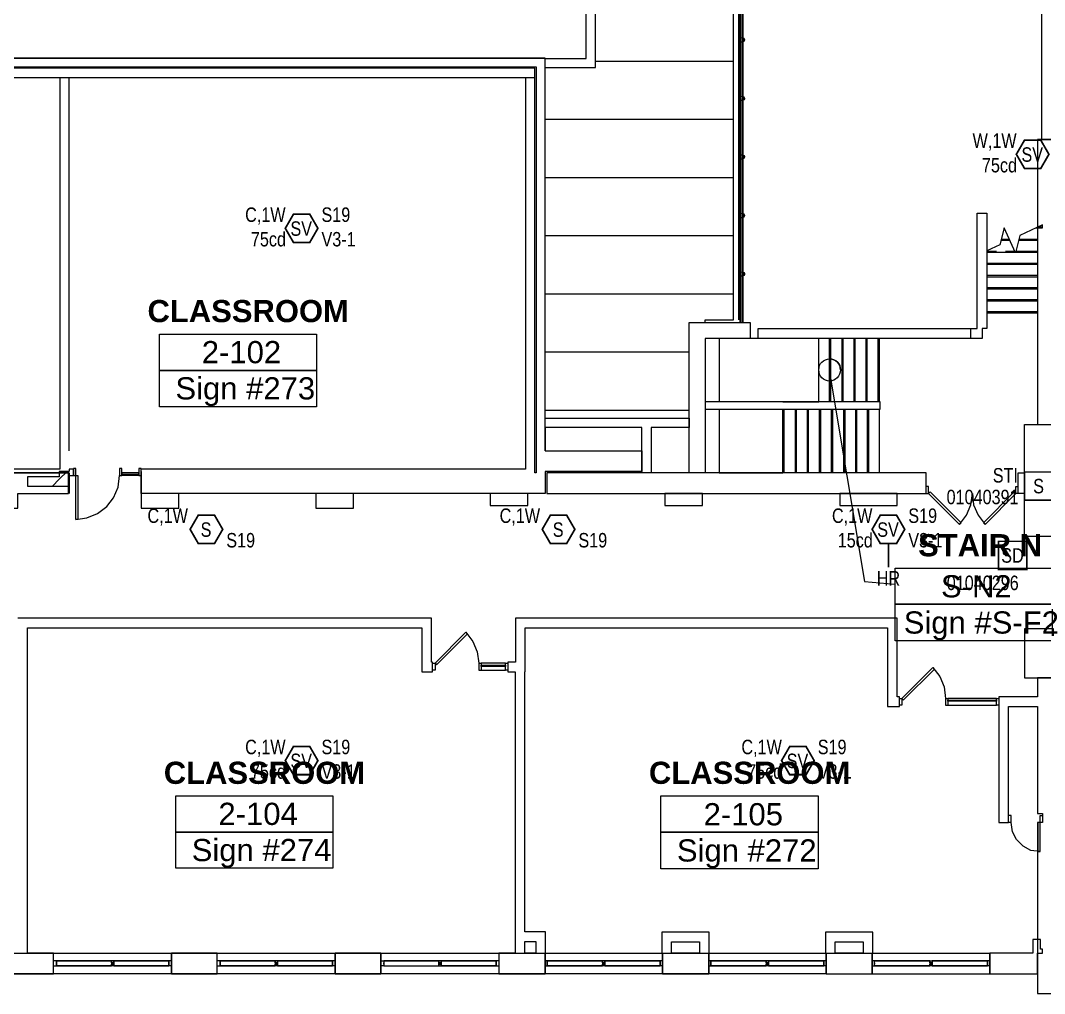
# Model space of a CAD drawing. Header units: inches. Extents: x 9349 to 17082, y 17684 to 25415.
# Drawn here: x 10193 to 11042, y 18512 to 19319 of the extents above; entities that cross this region are included whole.
import ezdxf
from ezdxf.enums import TextEntityAlignment as Align

# ---------------------------------------------------------------- set-up
doc = ezdxf.new("R2010")
doc.units = ezdxf.units.IN
doc.header["$LTSCALE"] = 0.25
doc.header["$MEASUREMENT"] = 0
for name, color, linetype in [('BACKGROUND', 8, 'Continuous'), ('CL-TEXT', 3, 'Continuous'), ('CONDUIT', 6, 'Continuous'), ('PULL STATION', 1, 'Continuous'), ('SMOKE DETECTOR', 1, 'Continuous'), ('SPEAKER', 1, 'Continuous'), ('SPEAKER STROBE', 1, 'Continuous')]:
    doc.layers.add(name, color=color, linetype=linetype)
doc.styles.add('Arial', font='arial.ttf', dxfattribs={"width": 0.8})
doc.styles.add('PDF Arial', font='arial.ttf')
doc.styles.add('PDF Arial Bold', font='arialbd.ttf')

# ---------------------------------------------------------------- blocks, each defined once
blk = doc.blocks.new('SIGA-278')
at = {"layer": 'PULL STATION', "const_width": 1.3}
blk.add_lwpolyline([(-11.5, -11.68), (-11.5, 11.7), (11.89, 11.7), (11.89, -11.68)], close=True, dxfattribs=at)
at = {"layer": 'PULL STATION', "style": 'Arial', "width": 0.8}
blk.add_text('S', height=12, dxfattribs=at).set_placement((0, 0), align=Align.MIDDLE)
for tag, p in [('ADDRESS', (20.64, 8.96)), ('ZONE', (20.64, -8.58))]:
    blk.add_attdef(tag, text='', height=12, dxfattribs=at).set_placement(p, align=Align.MIDDLE_LEFT)
blk.add_attdef('SUBSCRIPT', text='', height=12, dxfattribs=at).set_placement((-16.56, -9.02), align=Align.MIDDLE_RIGHT)
blk = doc.blocks.new('GC-S7')
at = {"layer": 'SPEAKER', "const_width": 1.46}
blk.add_lwpolyline([(13.83, 0.21), (7.08, 11.9), (-6.42, 11.9), (-13.17, 0.21), (-6.42, -11.49), (7.08, -11.49)], close=True, dxfattribs=at)
at = {"layer": 'SPEAKER', "style": 'Arial', "width": 0.8}
blk.add_text('S', height=12, dxfattribs=at).set_placement((0, 0), align=Align.MIDDLE)
for tag, p in [('C', (-14.98, 11.52)), ('1/2W', (-14.65, -8.82))]:
    blk.add_attdef(tag, text='', height=12, dxfattribs=at).set_placement(p, align=Align.MIDDLE_RIGHT)
blk.add_attdef('Speaker_Circuit', text='', height=12, dxfattribs=at).set_placement((16.8, -8.82), align=Align.MIDDLE_LEFT)
blk = doc.blocks.new('G4-S7VM')
at = {"layer": 'SPEAKER STROBE', "const_width": 1.46}
blk.add_lwpolyline([(13.83, 0.21), (7.08, 11.9), (-6.42, 11.9), (-13.17, 0.21), (-6.42, -11.49), (7.08, -11.49)], close=True, dxfattribs=at)
at = {"layer": 'SPEAKER STROBE', "style": 'Arial', "width": 0.8}
blk.add_text('SV', height=12, dxfattribs=at).set_placement((0, 0), align=Align.MIDDLE)
for tag, p in [('W', (-12.95, 11.52)), ('CANDELA', (-12.62, -8.82)), ('1/2W', (-12.62, -29.16))]:
    blk.add_attdef(tag, text='', height=12, dxfattribs=at).set_placement(p, align=Align.MIDDLE_RIGHT)
for tag, p in [('Speaker_Circuit', (16.8, 11.52)), ('Visual_Circuit', (16.8, -8.82))]:
    blk.add_attdef(tag, text='', height=12, dxfattribs=at).set_placement(p, align=Align.MIDDLE_LEFT)
blk = doc.blocks.new('GC-S7VM')
at = {"layer": 'SPEAKER STROBE', "const_width": 1.46}
blk.add_lwpolyline([(13.83, 0.21), (7.08, 11.9), (-6.42, 11.9), (-13.17, 0.21), (-6.42, -11.49), (7.08, -11.49)], close=True, dxfattribs=at)
at = {"layer": 'SPEAKER STROBE', "style": 'Arial', "width": 0.8}
blk.add_text('SV', height=12, dxfattribs=at).set_placement((0, 0), align=Align.MIDDLE)
for tag, p in [('C', (-12.95, 11.52)), ('CANDELA', (-12.62, -8.82)), ('1/2W', (-12.62, -29.16))]:
    blk.add_attdef(tag, text='', height=12, dxfattribs=at).set_placement(p, align=Align.MIDDLE_RIGHT)
for tag, p in [('Speaker_Circuit', (16.8, 11.52)), ('Visual_Circuit', (16.8, -8.82))]:
    blk.add_attdef(tag, text='', height=12, dxfattribs=at).set_placement(p, align=Align.MIDDLE_LEFT)
blk = doc.blocks.new('SIGA-PD')
at = {"layer": 'SMOKE DETECTOR', "const_width": 1.3}
blk.add_lwpolyline([(-11.5, -11.68), (-11.5, 11.7), (11.89, 11.7), (11.89, -11.68)], close=True, dxfattribs=at)
at = {"layer": 'SMOKE DETECTOR', "style": 'Arial', "width": 0.8}
blk.add_text('SD', height=12, dxfattribs=at).set_placement((0, 0), align=Align.MIDDLE)
for tag, p in [('ADDRESS', (20.64, 8.96)), ('ZONE', (20.64, -8.58))]:
    blk.add_attdef(tag, text='', height=12, dxfattribs=at).set_placement(p, align=Align.MIDDLE_LEFT)
blk.add_attdef('SUBSCRIPT', text='', height=12, dxfattribs=at).set_placement((-16.56, -9.02), align=Align.MIDDLE_RIGHT)

msp = doc.modelspace()

# ---------------------------------------------------------------- linework, layer by layer
at = {"layer": 'BACKGROUND'}
for points in [[(10602.82, 20269.75), (11039.32, 20269.75), (11039.32, 19220.6), (11056.36, 19220.6), (11056.36, 20269.75), (11056.36, 20286.78), (10602.82, 20286.78)], [(10791.82, 19351.1), (10791.82, 19303.85), (10791.82, 19303.53), (10791.82, 19302.57), (10791.82, 19255.32), (10791.82, 19255), (10791.82, 19254.03), (10791.82, 19206.78), (10791.82, 19206.46), (10791.82, 19205.5), (10791.82, 19158.25), (10791.82, 19157.92), (10791.82, 19156.96), (10791.82, 19109.71), (10791.82, 19109.39), (10791.82, 19108.42), (10791.82, 19068.89), (10791.82, 19108.42), (10791.82, 19109.39), (10791.82, 19109.71), (10791.82, 19156.96), (10791.82, 19157.92), (10791.82, 19158.25), (10791.82, 19205.5), (10791.82, 19206.46), (10791.82, 19206.78), (10791.82, 19254.03), (10791.82, 19255), (10791.82, 19255.32), (10791.82, 19302.57), (10791.82, 19303.53), (10791.82, 19303.85)], [(10790.22, 19303.53), (10790.22, 19302.89), (10790.54, 19302.57), (10790.22, 19302.89)], [(10791.82, 19302.89), (10792.14, 19302.89), (10792.14, 19303.53), (10792.14, 19302.89)], [(10792.14, 19303.85), (10792.14, 19302.89)], [(10792.14, 19303.53), (10792.14, 19302.89)], [(10619.54, 18944.17), (10619.54, 19272.03), (10619.54, 19279.75), (9868.04, 19279.75), (9868.04, 19280.71), (10620.5, 19280.71), (10620.5, 18944.17)], [(10790.22, 19206.78), (10790.22, 19254.03), (10790.22, 19254.35), (10790.22, 19255), (10790.22, 19254.35), (10790.22, 19254.03)], [(10791.82, 19254.35), (10792.14, 19254.35), (10792.14, 19255), (10792.14, 19254.35)], [(10792.14, 19255.32), (10792.14, 19254.35)], [(10790.22, 19158.25), (10790.22, 19205.5), (10790.22, 19205.82), (10790.22, 19206.46), (10790.22, 19205.82), (10790.22, 19205.5)], [(10791.82, 19205.5), (10792.14, 19205.82), (10792.14, 19206.46), (10791.82, 19206.78), (10792.14, 19206.46), (10792.14, 19205.82)], [(10792.14, 19206.78), (10792.14, 19205.82)], [(10792.14, 19206.46), (10792.14, 19205.82)], [(10792.14, 19205.82), (10792.14, 19206.46)], [(10790.22, 19109.71), (10790.22, 19156.96), (10790.22, 19157.28), (10790.22, 19157.92), (10790.22, 19157.28), (10790.22, 19156.96)], [(10791.82, 19156.96), (10792.14, 19157.28), (10792.14, 19157.92), (10791.82, 19158.25), (10792.14, 19157.92), (10792.14, 19157.28)], [(10792.14, 19158.25), (10792.14, 19157.28)], [(10792.14, 19157.92), (10792.14, 19157.28)], [(10792.14, 19157.28), (10792.14, 19157.92)], [(10994, 19063.75), (10990.14, 19063.75), (10990.14, 19055.71), (10980.5, 19055.71), (10804.68, 19055.71), (10804.68, 19063.75), (10980.5, 19063.75), (10985.97, 19063.75), (10985.97, 19159.53), (10994, 19159.53)], [(10790.22, 19068.89), (10790.22, 19108.42), (10790.22, 19108.75), (10790.22, 19109.39), (10790.22, 19108.75), (10790.22, 19108.42)], [(10791.82, 19108.42), (10792.14, 19108.75), (10792.14, 19109.39), (10791.82, 19109.71), (10792.14, 19109.39), (10792.14, 19108.75)], [(10791.82, 19108.42), (10792.14, 19108.75), (10792.14, 19108.42), (10792.14, 19108.75), (10792.14, 19109.39), (10792.14, 19108.75)], [(10792.14, 19109.39), (10792.14, 19108.75)], [(10792.14, 19109.39), (10792.14, 19108.75)], [(10797.93, 19055.71), (10760.64, 19055.71), (10760.64, 18944.17), (10747.47, 18944.17), (10747.47, 19068.89), (10760.64, 19068.89), (10797.93, 19068.89)], [(10308.39, 19029.03), (10308.39, 19059.25), (10438.57, 19059.25), (10438.57, 19029.03)], [(10308.39, 18998.82), (10308.39, 19029.03), (10438.57, 19029.03), (10438.57, 18998.82)], [(10760.64, 18996.89), (10905.61, 18996.89), (10905.61, 19003), (10760.64, 19003)], [(10715.97, 18981.78), (10715.97, 18944.17), (10708.25, 18944.17), (10708.25, 18981.78), (10627.89, 18981.78), (10627.89, 18989.5), (10747.47, 18989.5), (10747.47, 18981.78)], [(10148.64, 18914.92), (10191.07, 18914.92), (10191.07, 18927.14), (10199.11, 18927.14), (10232.86, 18927.14), (10232.86, 18944.17), (10003.68, 18944.17), (10003.68, 18927.14), (10148.64, 18927.14)], [(10232.86, 18933.25), (10232.86, 18945.46), (10225.14, 18945.46), (10225.14, 18940.96), (10199.11, 18940.96), (10199.11, 18933.25), (10225.14, 18933.25)], [(10238.97, 18947.71), (10237.04, 18947.71), (10237.04, 18941.92), (10238.97, 18941.92)], [(10291.36, 18944.17), (10277.22, 18944.17), (10277.22, 18943.21), (10291.36, 18943.21)], [(10293.29, 18947.71), (10291.36, 18947.71), (10291.36, 18941.92), (10293.29, 18941.92)], [(10240.57, 18941.92), (10240.57, 18905.6), (10238.97, 18905.6), (10238.97, 18941.92)], [(10469.11, 18927.14), (10437.93, 18927.14), (10437.93, 18914.92), (10469.11, 18914.92)], [(10582.57, 18917.17), (10613.75, 18917.17), (10613.75, 18927.14), (10582.57, 18927.14)], [(10758.39, 18927.14), (10727.22, 18927.14), (10727.22, 18917.17), (10758.39, 18917.17)], [(10872.18, 18917.17), (10919.75, 18917.17), (10919.75, 18927.14), (10872.18, 18927.14)], [(10947.07, 18928.42), (10972.79, 18902.71), (10971.5, 18901.42), (10945.79, 18927.14)], [(11016.82, 18928.42), (10991.43, 18902.71), (10992.72, 18901.42), (11018.11, 18927.14)], [(10918.14, 18835.21), (10918.14, 18865.1), (11048.32, 18865.1), (11048.32, 18835.21)], [(10918.14, 18805), (10918.14, 18835.21), (11048.32, 18835.21), (11048.32, 18805)], [(10537.89, 18785.07), (10563.61, 18810.78), (10562.32, 18812.07), (10536.93, 18786.35)], [(11025.18, 18814.96), (11025.18, 18774.14), (11049.29, 18774.14), (11049.29, 18814.96)], [(10534.68, 18780.57), (10534.68, 18786.35), (10536.93, 18786.35), (10536.93, 18780.57)], [(10574.86, 18783.78), (10574.86, 18784.75), (10595.11, 18784.75), (10595.11, 18783.78)], [(10595.11, 18780.57), (10595.11, 18786.35), (10597.04, 18786.35), (10597.04, 18780.57)], [(10924.89, 18756.14), (10950.61, 18781.53), (10949.32, 18782.82), (10923.61, 18757.1)], [(10921.68, 18751.64), (10921.68, 18757.1), (10923.61, 18757.1), (10923.61, 18751.64)], [(11002.04, 18751.64), (11002.04, 18757.1), (11003.97, 18757.1), (11003.97, 18751.64)], [(10961.86, 18754.85), (10961.86, 18755.82), (11002.04, 18755.82), (11002.04, 18754.85)], [(10321.89, 18646.21), (10321.89, 18676.42), (10452.07, 18676.42), (10452.07, 18646.21)], [(10724, 18646.21), (10724, 18676.42), (10854.18, 18676.42), (10854.18, 18646.21)], [(11036.43, 18654.25), (11036.43, 18630.14), (11038.36, 18630.14), (11038.36, 18654.25)], [(10321.89, 18616.32), (10321.89, 18646.21), (10452.07, 18646.21), (10452.07, 18616.32)], [(10724, 18616), (10724, 18646.21), (10854.18, 18646.21), (10854.18, 18616)], [(10620.18, 18555.57), (10620.18, 18545.92), (10611.18, 18545.92), (10611.18, 18555.57)], [(10755.82, 18545.92), (10732.68, 18545.92), (10732.68, 18555.25), (10755.82, 18555.25)], [(10891.47, 18545.92), (10868.32, 18545.92), (10868.32, 18555.25), (10891.47, 18555.25)], [(10318.36, 18528.89), (10356.29, 18528.89), (10356.29, 18545.92), (10318.36, 18545.92)], [(10454, 18528.89), (10491.93, 18528.89), (10491.93, 18545.92), (10454, 18545.92)], [(10222.89, 18536.92), (10222.89, 18537.89)], [(10268.54, 18535.32), (10268.54, 18536.92), (10270.47, 18536.92), (10270.47, 18535.32)], [(10316.11, 18537.89), (10316.11, 18536.92)], [(10358.54, 18536.92), (10358.54, 18537.89)], [(10404.18, 18535.32), (10404.18, 18536.92), (10406.11, 18536.92), (10406.11, 18535.32)], [(10451.75, 18537.89), (10451.75, 18536.92)], [(10539.82, 18539.5), (10494.18, 18539.5), (10494.18, 18535.32), (10539.82, 18535.32)], [(10494.18, 18536.92), (10494.18, 18537.89)], [(10539.82, 18539.5), (10539.82, 18537.89), (10541.75, 18537.89), (10541.75, 18539.5)], [(10539.82, 18535.32), (10541.75, 18535.32), (10541.75, 18536.92), (10539.82, 18536.92)], [(10587.39, 18539.5), (10587.39, 18535.32), (10587.39, 18539.5), (10541.75, 18539.5), (10541.75, 18535.32), (10587.39, 18535.32)], [(10587.39, 18537.89), (10587.39, 18536.92)], [(10629.82, 18536.92), (10629.82, 18537.89)], [(10675.47, 18535.32), (10675.47, 18536.92), (10677.39, 18536.92), (10677.39, 18535.32)], [(10723.36, 18537.89), (10723.36, 18536.92)], [(10765.47, 18536.92), (10765.47, 18537.89)], [(10811.11, 18535.32), (10811.11, 18536.92), (10813.04, 18536.92), (10813.04, 18535.32)], [(10859, 18537.89), (10859, 18536.92)], [(10901.11, 18536.92), (10901.11, 18537.89)], [(10946.75, 18535.32), (10946.75, 18536.92), (10948.68, 18536.92), (10948.68, 18535.32)], [(10994.64, 18537.89), (10994.64, 18536.92)]]:
    msp.add_lwpolyline(points, close=True, dxfattribs=at)
for points in [[(9868.04, 19288.1), (10627.89, 19288.1), (9868.04, 19288.1), (9868.04, 20268.78)], [(10627.89, 19280.39), (10627.89, 19287.78), (10661.97, 19287.78), (10661.97, 19398.35), (10627.89, 19398.35), (10620.18, 19398.35), (10620.18, 19494.46), (10231.89, 19494.46), (10223.86, 19494.46), (10223.86, 20021.28), (10223.86, 20119.64)], [(10627.89, 18989.5), (10627.89, 19280.39), (10661.97, 19280.39), (10669.68, 19280.39), (10669.68, 19398.35), (10669.68, 19406.07), (10627.89, 19406.07), (10627.89, 19494.46), (10661.97, 19494.46), (10669.68, 19494.46), (10669.68, 20021.28), (10669.68, 20029), (10231.57, 20029), (10231.57, 20119.64)], [(10760.64, 19068.89), (10760.64, 19071.14), (10784.11, 19071.14), (10784.11, 20119.64)], [(10788.61, 19071.14), (10788.61, 20119.64)], [(10789.25, 20119.64), (10789.25, 19071.14), (10789.25, 19068.89)], [(10790.22, 19496.71), (10790.22, 19449.46), (10790.22, 19448.5), (10790.22, 19448.17), (10790.22, 19400.92), (10790.22, 19399.96), (10790.22, 19399.64), (10790.22, 19352.39), (10790.22, 19351.42), (10790.22, 19351.1), (10790.22, 19303.85), (10790.22, 19302.89), (10790.22, 19302.57), (10790.22, 19255.32)], [(10790.22, 19351.1), (10790.22, 19303.85), (10790.22, 19302.89), (10790.22, 19302.57), (10790.22, 19255.32), (10790.22, 19302.57), (10790.22, 19302.89), (10790.22, 19303.85), (10790.22, 19351.1)], [(10791.82, 19068.89), (10791.82, 19108.42), (10791.82, 19109.39), (10791.82, 19109.71), (10791.82, 19156.96), (10791.82, 19157.92), (10791.82, 19158.25), (10791.82, 19205.5), (10791.82, 19206.46), (10791.82, 19206.78), (10791.82, 19254.03), (10791.82, 19255), (10791.82, 19255.32), (10791.82, 19302.57), (10791.82, 19303.53), (10791.82, 19303.85), (10791.82, 19351.1)], [(10789.25, 19303.85), (10789.57, 19304.5), (10790.22, 19304.82)], [(10790.22, 19301.6), (10789.57, 19301.92), (10789.25, 19302.57)], [(10792.14, 19301.92), (10792.47, 19302.57), (10792.79, 19303.53), (10792.47, 19304.17), (10791.5, 19304.82), (10791.18, 19304.82), (10790.22, 19304.5), (10789.89, 19303.85), (10789.57, 19302.89), (10789.89, 19302.25), (10790.54, 19301.92)], [(10790.22, 19304.5), (10789.89, 19303.85), (10789.57, 19302.89), (10789.89, 19302.25), (10790.86, 19301.6), (10791.18, 19301.6), (10792.14, 19301.92), (10792.47, 19302.57), (10792.79, 19303.53), (10792.47, 19304.17), (10791.82, 19304.5)], [(10789.89, 19303.53), (10790.22, 19302.89), (10790.22, 19303.53), (10790.22, 19302.89), (10790.54, 19302.57), (10790.22, 19302.89), (10790.22, 19303.53), (10790.22, 19302.57), (10790.22, 19303.53), (10790.22, 19302.57)], [(10790.22, 19303.53), (10790.22, 19303.53)], [(10790.22, 19303.53), (10790.22, 19303.53)], [(10790.22, 19303.53), (10790.22, 19303.53)], [(10790.22, 19303.53), (10790.22, 19303.53)], [(10790.22, 19303.53), (10790.22, 19303.53)], [(10790.22, 19302.89), (10790.22, 19303.53)], [(10790.22, 19303.53), (10790.22, 19303.53)], [(10790.22, 19302.89), (10790.22, 19303.53)], [(10790.22, 19303.53), (10790.22, 19303.53)], [(10790.22, 19302.89), (10790.22, 19303.53)], [(10790.22, 19303.53), (10790.22, 19303.53)], [(10790.22, 19302.89), (10790.22, 19303.53)], [(10790.22, 19303.53), (10790.22, 19303.53)], [(10790.22, 19302.89), (10790.22, 19303.53)], [(10790.22, 19303.53), (10790.22, 19303.53)], [(10790.22, 19303.53), (10790.22, 19303.53)], [(10790.54, 19302.57), (10790.22, 19302.89)], [(10790.54, 19302.57), (10790.22, 19302.89)], [(10790.54, 19302.57), (10790.22, 19302.89)], [(10790.54, 19302.57), (10790.22, 19302.89)], [(10791.82, 19304.82), (10792.79, 19304.5), (10793.11, 19303.53), (10793.11, 19302.89), (10792.79, 19301.92), (10791.82, 19301.6)], [(10791.82, 19303.85), (10792.14, 19303.53)], [(10791.82, 19303.85), (10792.14, 19303.53)], [(10791.82, 19303.85), (10792.14, 19303.53)], [(10791.82, 19303.85), (10792.14, 19303.53)], [(10791.82, 19303.85), (10792.14, 19303.53)], [(10791.82, 19303.85), (10792.14, 19303.53)], [(10791.82, 19303.85), (10792.14, 19303.53)], [(10791.82, 19303.85), (10792.14, 19303.53)], [(10792.14, 19302.89), (10791.82, 19302.89)], [(10792.14, 19302.89), (10791.82, 19302.89)], [(10792.14, 19302.89), (10791.82, 19302.89)], [(10792.14, 19302.89), (10791.82, 19302.89)], [(10792.14, 19302.89), (10791.82, 19302.89)], [(10792.14, 19302.89), (10791.82, 19302.89)], [(10792.14, 19302.89), (10792.14, 19303.85)], [(10792.14, 19303.53), (10792.14, 19302.89)], [(10792.14, 19303.53), (10792.14, 19302.89)], [(10792.14, 19303.53), (10792.14, 19302.89)], [(10792.14, 19303.53), (10792.14, 19302.89)], [(10792.14, 19303.53), (10792.14, 19302.89)], [(10792.14, 19303.53), (10792.14, 19302.89)], [(10792.14, 19303.53), (10792.14, 19302.89)], [(10792.14, 19302.89), (10792.14, 19302.89)], [(10792.14, 19302.89), (10792.14, 19302.89)], [(10792.14, 19302.89), (10792.14, 19302.89)], [(10627.89, 18962.5), (10627.89, 19280.71), (10627.89, 19288.1)], [(10669.68, 19285.53), (10784.11, 19285.53)], [(10225.79, 19272.03), (10225.79, 18947.39), (10172.11, 18947.39), (10172.11, 18976.64), (10166.64, 18976.64), (10123.57, 18976.64), (10117.79, 18976.64), (10117.79, 18947.39), (10004, 18947.39), (10003.36, 18947.39), (10003.36, 18941.92), (10003.36, 18947.71), (10001.43, 18947.71), (10001.43, 18941.92)], [(10233.5, 18962.5), (10233.5, 19272.03)], [(10611.82, 19272.03), (10611.82, 18947.39), (10293.29, 18947.39)], [(10789.25, 19255.32), (10789.57, 19255.96), (10790.22, 19256.28)], [(10790.22, 19253.07), (10789.57, 19253.39), (10789.25, 19254.03)], [(10792.14, 19253.39), (10792.47, 19254.03), (10792.79, 19255), (10792.47, 19255.64), (10791.5, 19256.28), (10791.18, 19256.28), (10790.22, 19255.96), (10789.89, 19255.32), (10789.57, 19254.35), (10789.89, 19253.71), (10790.54, 19253.39)], [(10790.22, 19255.96), (10789.89, 19255.32), (10789.57, 19254.35), (10789.89, 19253.71), (10790.86, 19253.07), (10791.18, 19253.07), (10792.14, 19253.39), (10792.47, 19254.03), (10792.79, 19255), (10792.47, 19255.64), (10791.82, 19255.96)], [(10789.89, 19255), (10790.22, 19254.35), (10790.22, 19255), (10790.22, 19254.35), (10790.22, 19255), (10790.22, 19254.35), (10790.54, 19254.03), (10790.22, 19254.35), (10790.54, 19254.03), (10790.22, 19254.35), (10790.22, 19255), (10790.22, 19254.35), (10790.54, 19254.03), (10790.22, 19254.35), (10790.22, 19255), (10790.22, 19254.35), (10790.22, 19255), (10790.22, 19254.35), (10790.54, 19254.03), (10790.22, 19254.35)], [(10790.22, 19254.03), (10790.22, 19255), (10790.22, 19254.03), (10790.22, 19255), (10790.22, 19254.35), (10790.22, 19254.03), (10790.22, 19206.78)], [(10790.22, 19255), (10790.22, 19255)], [(10790.22, 19255), (10790.22, 19255)], [(10790.22, 19255), (10790.22, 19255)], [(10790.22, 19255), (10790.22, 19255)], [(10790.22, 19255), (10790.22, 19255)], [(10790.22, 19255), (10790.22, 19255)], [(10790.22, 19255), (10790.22, 19255)], [(10790.22, 19255), (10790.22, 19255)], [(10790.22, 19255), (10790.22, 19255)], [(10790.22, 19255), (10790.22, 19255)], [(10790.22, 19255), (10790.22, 19255)], [(10791.82, 19256.28), (10792.79, 19255.96), (10793.11, 19255), (10793.11, 19254.35), (10792.79, 19253.39), (10791.82, 19253.07)], [(10791.82, 19255.32), (10792.14, 19255)], [(10791.82, 19255.32), (10792.14, 19255)], [(10791.82, 19255.32), (10792.14, 19255)], [(10791.82, 19255.32), (10792.14, 19255)], [(10791.82, 19255.32), (10792.14, 19255)], [(10791.82, 19255.32), (10792.14, 19255)], [(10791.82, 19255.32), (10792.14, 19255)], [(10791.82, 19255.32), (10792.14, 19255)], [(10792.14, 19254.35), (10791.82, 19254.35)], [(10792.14, 19254.35), (10791.82, 19254.35)], [(10792.14, 19254.35), (10791.82, 19254.35)], [(10792.14, 19254.35), (10791.82, 19254.35)], [(10792.14, 19254.35), (10791.82, 19254.35)], [(10792.14, 19254.35), (10791.82, 19254.35)], [(10792.14, 19254.35), (10792.14, 19255.32)], [(10792.14, 19254.35), (10792.14, 19255)], [(10792.14, 19254.35), (10792.14, 19255)], [(10792.14, 19255), (10792.14, 19254.35)], [(10792.14, 19255), (10792.14, 19254.35)], [(10792.14, 19255), (10792.14, 19254.35)], [(10792.14, 19255), (10792.14, 19254.35)], [(10792.14, 19255), (10792.14, 19254.35)], [(10792.14, 19255), (10792.14, 19254.35)], [(10792.14, 19255), (10792.14, 19254.35)], [(10792.14, 19254.35), (10792.14, 19254.35)], [(10792.14, 19254.35), (10792.14, 19254.35)], [(10792.14, 19254.35), (10792.14, 19254.35)], [(10627.89, 19237.32), (10784.11, 19237.32)], [(11036.11, 19147.32), (11036.11, 18984.35), (11049.29, 18984.35), (11049.29, 18891.46), (11025.18, 18891.46), (11025.18, 18984.35), (11049.29, 18984.35), (11049.29, 19220.6), (11036.11, 19220.6), (11036.11, 19147.96)], [(10789.25, 19206.78), (10789.57, 19207.42), (10790.22, 19207.75)], [(10792.14, 19204.85), (10792.47, 19205.5), (10792.79, 19206.46), (10792.47, 19207.1), (10791.5, 19207.75), (10791.18, 19207.75), (10790.22, 19207.42), (10789.89, 19206.78), (10789.57, 19205.82), (10789.89, 19205.17), (10790.54, 19204.85)], [(10790.22, 19207.42), (10789.89, 19206.78), (10789.57, 19205.82), (10789.89, 19205.17), (10790.86, 19204.53), (10791.18, 19204.53), (10792.14, 19204.85), (10792.47, 19205.5), (10792.79, 19206.46), (10792.47, 19207.1), (10791.82, 19207.42)], [(10791.82, 19207.75), (10792.79, 19207.42), (10793.11, 19206.46), (10793.11, 19205.82), (10792.79, 19204.85), (10791.82, 19204.53)], [(10790.22, 19204.53), (10789.57, 19204.85), (10789.25, 19205.5)], [(10789.89, 19206.46), (10790.22, 19205.82), (10790.22, 19206.46), (10790.22, 19205.82), (10790.22, 19206.46), (10790.22, 19205.82), (10790.54, 19205.5), (10790.22, 19205.82), (10790.54, 19205.5), (10790.22, 19205.82), (10790.22, 19206.46), (10790.22, 19205.82), (10790.54, 19205.5), (10790.22, 19205.82), (10790.22, 19206.46), (10790.22, 19205.82), (10790.22, 19206.46), (10790.22, 19205.82), (10790.54, 19205.5), (10790.22, 19205.82)], [(10790.22, 19205.5), (10790.22, 19206.46), (10790.22, 19205.5), (10790.22, 19206.46), (10790.22, 19205.82), (10790.22, 19205.5), (10790.22, 19158.25)], [(10790.22, 19206.46), (10790.22, 19206.46)], [(10790.22, 19206.46), (10790.22, 19206.46)], [(10790.22, 19206.46), (10790.22, 19206.46)], [(10790.22, 19206.46), (10790.22, 19206.46)], [(10790.22, 19206.46), (10790.22, 19206.46)], [(10790.22, 19206.46), (10790.22, 19206.46)], [(10790.22, 19206.46), (10790.22, 19206.46)], [(10790.22, 19206.46), (10790.22, 19206.46)], [(10790.22, 19206.46), (10790.22, 19206.46)], [(10790.22, 19206.46), (10790.22, 19206.46)], [(10790.22, 19206.46), (10790.22, 19206.46)], [(10791.82, 19206.78), (10792.14, 19206.46)], [(10791.82, 19206.78), (10792.14, 19206.46)], [(10791.82, 19206.78), (10792.14, 19206.46)], [(10791.82, 19206.78), (10792.14, 19206.46)], [(10791.82, 19206.78), (10792.14, 19206.46)], [(10791.82, 19206.78), (10792.14, 19206.46)], [(10792.14, 19205.82), (10791.82, 19205.5)], [(10792.14, 19205.82), (10791.82, 19205.5)], [(10792.14, 19205.82), (10791.82, 19205.5)], [(10792.14, 19205.82), (10791.82, 19205.5)], [(10792.14, 19205.82), (10791.82, 19205.5)], [(10792.14, 19205.82), (10791.82, 19205.5)], [(10792.14, 19206.46), (10792.14, 19205.82)], [(10792.14, 19206.46), (10792.14, 19205.82)], [(10792.14, 19206.46), (10792.14, 19205.82)], [(10792.14, 19206.46), (10792.14, 19205.82)], [(10792.14, 19206.46), (10792.14, 19205.82)], [(10792.14, 19206.46), (10792.14, 19205.82)], [(10792.14, 19205.82), (10792.14, 19205.82)], [(10792.14, 19205.82), (10792.14, 19205.82)], [(10792.14, 19205.82), (10792.14, 19205.82)], [(10627.89, 19189.1), (10784.11, 19189.1)], [(10789.25, 19158.25), (10789.57, 19158.89), (10790.22, 19159.21)], [(10790.22, 19156), (10789.57, 19156.32), (10789.25, 19156.96)], [(10792.14, 19156.32), (10792.47, 19156.96), (10792.79, 19157.92), (10792.47, 19158.57), (10791.5, 19159.21), (10791.18, 19159.21), (10790.22, 19158.89), (10789.89, 19158.25), (10789.57, 19157.28), (10789.89, 19156.64), (10790.54, 19156.32)], [(10790.22, 19158.89), (10789.89, 19158.25), (10789.57, 19157.28), (10789.89, 19156.64), (10790.86, 19156), (10791.18, 19156), (10792.14, 19156.32), (10792.47, 19156.96), (10792.79, 19157.92), (10792.47, 19158.57), (10791.82, 19158.89)], [(10789.89, 19157.92), (10790.22, 19157.28), (10790.22, 19157.92), (10790.22, 19157.28), (10790.22, 19157.92), (10790.22, 19157.28)], [(10790.22, 19156.96), (10790.22, 19157.28), (10790.22, 19156.96), (10790.22, 19157.28), (10790.22, 19157.92), (10790.22, 19157.28), (10790.22, 19156.96), (10790.22, 19157.28), (10790.22, 19157.92), (10790.22, 19157.28), (10790.22, 19156.96), (10790.22, 19157.28), (10790.22, 19157.92), (10790.22, 19157.28), (10790.22, 19156.96), (10790.22, 19157.92), (10790.22, 19156.96), (10790.22, 19157.92), (10790.22, 19157.28), (10790.22, 19156.96), (10790.22, 19109.71)], [(10790.22, 19157.92), (10790.22, 19157.92)], [(10790.22, 19157.92), (10790.22, 19157.92)], [(10790.22, 19157.92), (10790.22, 19157.92)], [(10790.22, 19157.92), (10790.22, 19157.92)], [(10790.22, 19157.92), (10790.22, 19157.92)], [(10790.22, 19157.92), (10790.22, 19157.92)], [(10790.22, 19157.92), (10790.22, 19157.92)], [(10790.22, 19157.92), (10790.22, 19157.92)], [(10790.22, 19157.92), (10790.22, 19157.92)], [(10790.22, 19157.92), (10790.22, 19157.92)], [(10790.22, 19157.92), (10790.22, 19157.92)], [(10791.82, 19159.21), (10792.79, 19158.89), (10793.11, 19157.92), (10793.11, 19157.28), (10792.79, 19156.32), (10791.82, 19156)], [(10791.82, 19158.25), (10792.14, 19157.92)], [(10791.82, 19158.25), (10792.14, 19157.92)], [(10791.82, 19158.25), (10792.14, 19157.92)], [(10791.82, 19158.25), (10792.14, 19157.92)], [(10791.82, 19158.25), (10792.14, 19157.92)], [(10791.82, 19158.25), (10792.14, 19157.92)], [(10792.14, 19157.28), (10791.82, 19156.96)], [(10792.14, 19157.28), (10791.82, 19156.96)], [(10792.14, 19157.28), (10791.82, 19156.96)], [(10792.14, 19157.28), (10791.82, 19156.96)], [(10792.14, 19157.28), (10791.82, 19156.96)], [(10792.14, 19157.28), (10791.82, 19156.96)], [(10792.14, 19157.92), (10792.14, 19157.28)], [(10792.14, 19157.92), (10792.14, 19157.28)], [(10792.14, 19157.92), (10792.14, 19157.28)], [(10792.14, 19157.92), (10792.14, 19157.28)], [(10792.14, 19157.92), (10792.14, 19157.28)], [(10792.14, 19157.92), (10792.14, 19157.28)], [(10792.14, 19157.28), (10792.14, 19157.28)], [(10792.14, 19157.28), (10792.14, 19157.28)], [(10792.14, 19157.28), (10792.14, 19157.28)], [(11034.82, 19147.32), (11040.29, 19147.32), (11040.29, 19149.89), (11021.32, 19140.89), (11017.79, 19126.75), (11008.47, 19147.32), (11004.93, 19133.17), (10994, 19128.35)], [(11036.75, 19148.28), (11040.29, 19148.28)], [(10627.89, 19140.89), (10784.11, 19140.89)], [(11008.47, 19147.32), (11008.47, 19147.32)], [(11005.89, 19137.03), (11013.29, 19137.03)], [(11006.22, 19138), (11012.64, 19138)], [(11020.36, 19137.03), (11036.11, 19137.03)], [(11020.68, 19138), (11036.11, 19138)], [(10985.97, 19076.92), (10985.97, 19086.89), (10985.97, 19096.85), (10985.97, 19106.82), (10985.97, 19117.1), (10985.97, 19124.5)], [(10994, 19128.03), (11002.04, 19128.03)], [(10994, 19127.07), (11017.79, 19127.07)], [(11009.43, 19128.03), (11017.47, 19128.03)], [(11018.11, 19128.03), (11036.11, 19128.03)], [(11018.11, 19127.07), (11036.11, 19127.07)], [(10994, 19117.1), (11036.11, 19117.1)], [(10789.25, 19109.71), (10789.57, 19110.35), (10790.22, 19110.67)], [(10790.22, 19107.46), (10789.57, 19107.78), (10789.25, 19108.42)], [(10792.14, 19107.78), (10792.47, 19108.42), (10792.79, 19109.39), (10792.47, 19110.03), (10791.5, 19110.67), (10791.18, 19110.67), (10790.22, 19110.35), (10789.89, 19109.71), (10789.57, 19108.75), (10789.89, 19108.1), (10790.54, 19107.78)], [(10790.22, 19110.35), (10789.89, 19109.71), (10789.57, 19108.75), (10789.89, 19108.1), (10790.86, 19107.46), (10791.18, 19107.46), (10792.14, 19107.78), (10792.47, 19108.42), (10792.79, 19109.39), (10792.47, 19110.03), (10791.82, 19110.35)], [(10789.89, 19109.39), (10790.22, 19108.75), (10790.22, 19109.39), (10790.22, 19108.75), (10790.22, 19109.39), (10790.22, 19108.75)], [(10790.22, 19108.42), (10790.22, 19108.75), (10790.22, 19108.42), (10790.22, 19108.75), (10790.22, 19109.39), (10790.22, 19108.75), (10790.22, 19108.42), (10790.22, 19108.75), (10790.22, 19109.39), (10790.22, 19108.75), (10790.22, 19108.42), (10790.22, 19108.75), (10790.22, 19109.39), (10790.22, 19108.75), (10790.22, 19108.42), (10790.22, 19109.39), (10790.22, 19108.42), (10790.22, 19109.39), (10790.22, 19108.75), (10790.22, 19108.42), (10790.22, 19068.89)], [(10790.22, 19109.39), (10790.22, 19109.39)], [(10790.22, 19109.39), (10790.22, 19109.39)], [(10790.22, 19109.39), (10790.22, 19109.39)], [(10790.22, 19109.39), (10790.22, 19109.39)], [(10790.22, 19109.39), (10790.22, 19109.39)], [(10790.22, 19109.39), (10790.22, 19109.39)], [(10790.22, 19109.39), (10790.22, 19109.39)], [(10790.22, 19109.39), (10790.22, 19109.39)], [(10790.22, 19109.39), (10790.22, 19109.39)], [(10790.22, 19109.39), (10790.22, 19109.39)], [(10790.22, 19109.39), (10790.22, 19109.39)], [(10791.82, 19110.67), (10792.79, 19110.35), (10793.11, 19109.39), (10793.11, 19108.75), (10792.79, 19107.78), (10791.82, 19107.46)], [(10791.82, 19109.71), (10792.14, 19109.39)], [(10791.82, 19109.71), (10792.14, 19109.39)], [(10791.82, 19109.71), (10792.14, 19109.39)], [(10791.82, 19109.71), (10792.14, 19109.39)], [(10791.82, 19109.71), (10792.14, 19109.39)], [(10791.82, 19109.71), (10792.14, 19109.39)], [(10792.14, 19108.75), (10791.82, 19108.42)], [(10792.14, 19108.75), (10791.82, 19108.42)], [(10792.14, 19108.75), (10791.82, 19108.42)], [(10792.14, 19108.75), (10791.82, 19108.42)], [(10792.14, 19109.39), (10792.14, 19108.75)], [(10792.14, 19109.39), (10792.14, 19108.75)], [(10792.14, 19109.39), (10792.14, 19108.75)], [(10792.14, 19109.39), (10792.14, 19108.75)], [(10792.14, 19109.39), (10792.14, 19108.75)], [(10792.14, 19109.39), (10792.14, 19108.75)], [(10792.14, 19108.75), (10792.14, 19108.75)], [(10994, 19106.82), (11036.11, 19106.82)], [(10994, 19096.85), (11036.11, 19096.85)], [(10627.89, 19092.67), (10784.11, 19092.67)], [(10994, 19086.89), (11036.11, 19086.89)], [(10994, 19076.92), (11036.11, 19076.92)], [(10980.5, 19063.75), (10980.5, 19055.71)], [(10904.97, 19055.71), (10895, 19055.71), (10885.04, 19055.71), (10875.07, 19055.71), (10864.79, 19055.71), (10854.82, 19055.71), (10772.22, 19055.71), (10772.22, 19003)], [(10824.93, 19003), (10854.82, 19003), (10854.82, 19055.71)], [(10864.79, 19003), (10864.79, 19055.71)], [(10875.07, 19003), (10875.07, 19055.71)], [(10885.04, 19003), (10885.04, 19055.71)], [(10958, 19055.71), (10904.97, 19055.71), (10904.97, 19003), (10895, 19003), (10895, 19055.71)], [(10627.89, 19044.46), (10747.47, 19044.46)], [(10863.5, 19029.35), (10892.75, 18854.17), (10918.14, 18851.92)], [(10627.89, 18996.25), (10747.47, 18996.25)], [(10772.22, 18996.89), (10772.22, 18944.17), (10824.93, 18944.17), (10824.93, 18996.89), (10835.22, 18996.89), (10835.22, 18944.17)], [(10835.22, 18996.89), (10845.18, 18996.89), (10855.14, 18996.89), (10865.11, 18996.89), (10875.39, 18996.89), (10885.36, 18996.89), (10885.36, 18944.17), (10875.39, 18944.17), (10865.11, 18944.17), (10855.14, 18944.17), (10845.18, 18944.17), (10835.22, 18944.17), (10824.93, 18944.17)], [(10845.18, 18996.89), (10845.18, 18944.17)], [(10895, 19003), (10885.04, 19003), (10875.07, 19003), (10864.79, 19003), (10854.82, 19003)], [(10855.14, 18996.89), (10855.14, 18944.17)], [(10865.11, 18996.89), (10865.11, 18944.17)], [(10875.39, 18996.89), (10875.39, 18944.17)], [(10885.36, 18996.89), (10895, 18996.89), (10904.97, 18996.89), (10904.97, 18944.17), (10895, 18944.17), (10885.36, 18944.17)], [(10895, 18996.89), (10895, 18944.17)], [(10627.89, 18981.78), (10627.89, 18962.5), (10708.25, 18962.5), (10708.25, 18945.46), (10627.89, 18945.46), (10627.89, 18944.17), (10627.89, 18927.14), (10293.29, 18927.14), (10293.29, 18914.92), (10324.47, 18914.92), (10324.47, 18927.14), (10293.29, 18927.14)], [(10166.64, 18944.17), (10225.79, 18944.17), (10233.5, 18944.17), (10233.5, 18941.92), (10233.5, 18927.14)], [(10219.68, 18933.25), (10225.14, 18939.03), (10231.89, 18945.46)], [(10233.5, 18941.92), (10237.04, 18941.92), (10237.04, 18947.39), (10233.5, 18947.39), (10233.5, 18945.46)], [(10238.97, 18905.6), (10248.29, 18906.89), (10256.97, 18910.42), (10264.68, 18916.21), (10270.14, 18923.6), (10274, 18932.28), (10275.29, 18941.92), (10277.22, 18941.92), (10277.22, 18947.71), (10275.29, 18947.71), (10275.29, 18941.92)], [(10293.29, 18945.46), (10293.29, 18944.17), (10293.29, 18927.14), (10293.29, 18941.92)], [(10943.86, 18927.14), (10943.86, 18944.17), (10629.5, 18944.17), (10629.5, 18927.14), (10943.86, 18927.14), (10945.79, 18927.14), (10945.79, 18932.92), (10943.86, 18932.92)], [(11020.04, 18927.14), (11020.04, 18944.17), (11025.18, 18944.17), (11025.18, 18927.14), (11020.04, 18927.14), (11018.11, 18927.14), (11018.11, 18932.92), (11020.04, 18932.92)], [(10291.36, 18941.92), (10277.22, 18941.92)], [(10199.11, 18927.14), (10199.11, 18927.14)], [(10971.5, 18901.42), (10977.29, 18909.14), (10980.82, 18917.82), (10982.11, 18927.14), (10983.07, 18917.82), (10986.93, 18909.14), (10992.72, 18901.42)], [(10182.72, 18528.89), (10220.64, 18528.89), (10220.64, 18545.92), (10199.11, 18545.92), (10199.11, 18815.6), (10525.68, 18815.6), (10525.68, 18787.32), (10525.68, 18779.28), (10534.68, 18779.28), (10534.68, 18787.32), (10533.72, 18787.32), (10533.72, 18823.64), (10525.68, 18823.64), (10191.07, 18823.64)], [(10627.89, 18545.92), (10628.22, 18545.92), (10628.22, 18555.57), (10628.22, 18563.6), (10611.18, 18563.6), (10611.18, 18779.28), (10611.5, 18779.28), (10611.5, 18815.6), (10911.72, 18815.6), (10911.72, 18758.39), (10911.72, 18750.35), (10921.68, 18750.35), (10921.68, 18758.39), (10919.75, 18758.39), (10919.75, 18823.64), (10911.72, 18823.64), (10603.47, 18823.64), (10603.47, 18815.6), (10603.47, 18787.32), (10597.36, 18787.32), (10597.04, 18787.32), (10597.04, 18779.28), (10597.36, 18779.28), (10603.14, 18779.28), (10603.14, 18545.92), (10589.64, 18545.92), (10589.64, 18528.89)], [(10562.32, 18812.07), (10568.11, 18804.35), (10571.64, 18795.67), (10572.93, 18786.35), (10572.93, 18780.57), (10574.86, 18780.57), (10595.11, 18780.57)], [(10572.93, 18786.35), (10574.86, 18786.35), (10574.86, 18780.57)], [(10595.11, 18786.35), (10574.86, 18786.35)], [(10949.32, 18782.82), (10955.11, 18775.42), (10958.64, 18766.75), (10959.93, 18757.1), (10959.93, 18751.64), (10961.86, 18751.64), (11002.04, 18751.64)], [(11049.29, 18774.14), (11036.11, 18774.14), (11036.11, 18758.39), (11003.97, 18758.39), (11003.97, 18750.35), (11003.97, 18654.25), (11012, 18654.25)], [(10959.93, 18757.1), (10961.86, 18757.1), (10961.86, 18751.64)], [(11002.04, 18757.1), (10961.86, 18757.1)], [(11038.36, 18630.14), (11030.64, 18631.1), (11024.22, 18634.64), (11018.75, 18640.1), (11015.22, 18646.53), (11014.25, 18654.25), (11012, 18654.25), (11012, 18750.35), (11036.11, 18750.35), (11036.11, 18661.64), (11040.29, 18661.64), (11040.29, 18654.25), (11036.11, 18654.25), (11036.11, 18512.5), (11049.29, 18512.5)], [(11014.25, 18654.25), (11014.25, 18660.03), (11012, 18660.03)], [(11040.29, 18654.25), (11038.36, 18654.25), (11038.36, 18660.03), (11040.29, 18660.03)], [(10763.54, 18545.92), (10763.86, 18545.92), (10763.86, 18555.25), (10763.86, 18563.28), (10724.64, 18563.28), (10724.64, 18555.25), (10724.64, 18545.92), (10725.29, 18545.92)], [(10899.18, 18545.92), (10899.5, 18545.92), (10899.5, 18563.28), (10891.47, 18563.28), (10868.32, 18563.28), (10860.29, 18563.28), (10860.29, 18545.92), (10860.93, 18545.92)], [(10899.18, 18535.32), (10899.18, 18528.89), (10996.57, 18528.89), (11036.11, 18528.89), (11036.11, 18545.92), (11040.29, 18545.92), (11040.29, 18549.14), (11038.68, 18549.14), (11038.68, 18557.17), (11032.25, 18557.17), (11032.25, 18549.14), (11032.25, 18545.92), (10996.57, 18545.92), (10996.57, 18528.89), (10996.57, 18535.32), (10994.64, 18535.32), (10948.68, 18535.32), (10994.64, 18535.32), (10994.64, 18539.5), (10948.68, 18539.5), (10948.68, 18537.89)], [(10220.64, 18528.89), (10220.64, 18535.32), (10220.64, 18539.5), (10220.64, 18545.92)], [(10318.36, 18535.32), (10318.36, 18539.5), (10318.36, 18545.92)], [(10356.29, 18528.89), (10356.29, 18535.32), (10356.29, 18539.5), (10356.29, 18545.92)], [(10454, 18535.32), (10454, 18539.5), (10454, 18545.92)], [(10491.93, 18545.92), (10491.93, 18539.5), (10494.18, 18539.5), (10494.18, 18535.32), (10491.93, 18535.32)], [(10589.64, 18539.5), (10587.39, 18539.5), (10541.75, 18539.5), (10587.39, 18539.5), (10587.39, 18535.32), (10541.75, 18535.32), (10541.75, 18536.92), (10541.75, 18535.32), (10587.39, 18535.32), (10589.64, 18535.32), (10589.64, 18528.89), (10627.89, 18528.89), (10627.89, 18545.92), (10627.89, 18539.5), (10627.89, 18535.32), (10627.89, 18528.89)], [(10589.64, 18545.92), (10589.64, 18539.5), (10589.64, 18535.32)], [(10725.29, 18535.32), (10725.29, 18539.5), (10725.29, 18545.92), (10725.29, 18528.89), (10763.54, 18528.89), (10763.54, 18545.92), (10763.54, 18539.5), (10763.54, 18535.32), (10763.54, 18528.89)], [(10860.93, 18535.32), (10860.93, 18539.5), (10860.93, 18545.92), (10860.93, 18528.89), (10899.18, 18528.89), (10899.18, 18545.92), (10899.18, 18539.5), (10899.18, 18535.32), (10901.11, 18535.32), (10901.11, 18539.5), (10946.75, 18539.5), (10946.75, 18537.89), (10946.75, 18539.5), (10901.11, 18539.5), (10946.75, 18539.5), (10948.68, 18539.5), (10948.68, 18537.89), (10946.75, 18537.89), (10946.75, 18539.5), (10946.75, 18535.32), (10901.11, 18535.32), (10901.11, 18539.5), (10946.75, 18539.5)], [(10996.57, 18535.32), (10996.57, 18539.5), (10996.57, 18545.92)], [(10220.64, 18535.32), (10222.89, 18535.32), (10222.89, 18539.5), (10220.64, 18539.5)], [(10318.36, 18528.89), (10318.36, 18535.32), (10316.11, 18535.32), (10270.47, 18535.32), (10316.11, 18535.32), (10316.11, 18539.5), (10270.47, 18539.5), (10270.47, 18537.89), (10268.54, 18537.89), (10268.54, 18539.5), (10268.54, 18535.32), (10222.89, 18535.32), (10268.54, 18535.32)], [(10318.36, 18539.5), (10316.11, 18539.5), (10316.11, 18535.32), (10316.11, 18539.5), (10270.47, 18539.5), (10316.11, 18539.5), (10270.47, 18539.5), (10270.47, 18535.32), (10270.47, 18536.92), (10268.54, 18536.92), (10268.54, 18535.32), (10222.89, 18535.32), (10222.89, 18539.5), (10268.54, 18539.5), (10222.89, 18539.5), (10222.89, 18535.32)], [(10270.47, 18539.5), (10270.47, 18537.89), (10268.54, 18537.89), (10268.54, 18539.5), (10222.89, 18539.5), (10268.54, 18539.5)], [(10222.89, 18539.5), (10222.89, 18535.32), (10268.54, 18535.32), (10268.54, 18536.92)], [(10270.47, 18537.89), (10270.47, 18539.5), (10268.54, 18539.5), (10268.54, 18537.89)], [(10270.47, 18536.92), (10270.47, 18535.32), (10316.11, 18535.32), (10316.11, 18539.5)], [(10356.29, 18535.32), (10358.54, 18535.32), (10358.54, 18539.5), (10356.29, 18539.5)], [(10454, 18528.89), (10454, 18535.32), (10451.75, 18535.32), (10406.11, 18535.32), (10451.75, 18535.32), (10451.75, 18539.5), (10406.11, 18539.5), (10406.11, 18537.89), (10404.18, 18537.89), (10404.18, 18539.5), (10404.18, 18535.32), (10358.54, 18535.32), (10404.18, 18535.32)], [(10454, 18539.5), (10451.75, 18539.5), (10451.75, 18535.32), (10451.75, 18539.5), (10406.11, 18539.5), (10451.75, 18539.5), (10406.11, 18539.5), (10406.11, 18535.32), (10406.11, 18536.92), (10404.18, 18536.92), (10404.18, 18535.32), (10358.54, 18535.32), (10358.54, 18539.5), (10404.18, 18539.5), (10358.54, 18539.5), (10358.54, 18535.32)], [(10406.11, 18539.5), (10406.11, 18537.89), (10404.18, 18537.89), (10404.18, 18539.5), (10358.54, 18539.5), (10404.18, 18539.5)], [(10358.54, 18539.5), (10358.54, 18535.32), (10404.18, 18535.32), (10404.18, 18536.92)], [(10406.11, 18537.89), (10406.11, 18539.5), (10404.18, 18539.5), (10404.18, 18537.89)], [(10406.11, 18536.92), (10406.11, 18535.32), (10451.75, 18535.32), (10451.75, 18539.5)], [(10491.93, 18539.5), (10491.93, 18535.32), (10491.93, 18528.89)], [(10494.18, 18539.5), (10539.82, 18539.5), (10494.18, 18539.5), (10494.18, 18535.32)], [(10494.18, 18539.5), (10494.18, 18535.32)], [(10539.82, 18539.5), (10494.18, 18539.5)], [(10587.39, 18539.5), (10541.75, 18539.5), (10541.75, 18537.89), (10539.82, 18537.89), (10539.82, 18539.5), (10539.82, 18537.89)], [(10539.82, 18536.92), (10539.82, 18535.32), (10539.82, 18536.92), (10541.75, 18536.92)], [(10541.75, 18539.5), (10541.75, 18537.89)], [(10627.89, 18535.32), (10629.82, 18535.32), (10629.82, 18539.5), (10627.89, 18539.5)], [(10725.29, 18528.89), (10725.29, 18535.32), (10723.36, 18535.32), (10677.39, 18535.32), (10723.36, 18535.32), (10723.36, 18539.5), (10677.39, 18539.5), (10677.39, 18537.89), (10675.47, 18537.89), (10675.47, 18539.5), (10675.47, 18535.32), (10629.82, 18535.32), (10675.47, 18535.32)], [(10725.29, 18539.5), (10723.36, 18539.5), (10723.36, 18535.32), (10723.36, 18539.5), (10677.39, 18539.5), (10723.36, 18539.5), (10677.39, 18539.5), (10677.39, 18535.32), (10677.39, 18536.92), (10675.47, 18536.92), (10675.47, 18535.32), (10629.82, 18535.32), (10629.82, 18539.5), (10675.47, 18539.5), (10629.82, 18539.5), (10629.82, 18535.32)], [(10677.39, 18539.5), (10677.39, 18537.89), (10675.47, 18537.89), (10675.47, 18539.5), (10629.82, 18539.5), (10675.47, 18539.5)], [(10629.82, 18539.5), (10629.82, 18535.32), (10675.47, 18535.32), (10675.47, 18536.92)], [(10677.39, 18537.89), (10677.39, 18539.5), (10675.47, 18539.5), (10675.47, 18537.89)], [(10677.39, 18536.92), (10677.39, 18535.32), (10723.36, 18535.32), (10723.36, 18539.5)], [(10763.54, 18535.32), (10765.47, 18535.32), (10765.47, 18539.5), (10763.54, 18539.5)], [(10860.93, 18528.89), (10860.93, 18535.32), (10859, 18535.32), (10813.04, 18535.32), (10859, 18535.32), (10859, 18539.5), (10813.04, 18539.5), (10813.04, 18537.89), (10811.11, 18537.89), (10811.11, 18539.5), (10811.11, 18535.32), (10765.47, 18535.32), (10811.11, 18535.32)], [(10860.93, 18539.5), (10859, 18539.5), (10859, 18535.32), (10859, 18539.5), (10813.04, 18539.5), (10859, 18539.5), (10813.04, 18539.5), (10813.04, 18535.32), (10813.04, 18536.92), (10811.11, 18536.92), (10811.11, 18535.32), (10765.47, 18535.32), (10765.47, 18539.5), (10811.11, 18539.5), (10765.47, 18539.5), (10765.47, 18535.32)], [(10813.04, 18539.5), (10813.04, 18537.89), (10811.11, 18537.89), (10811.11, 18539.5), (10765.47, 18539.5), (10811.11, 18539.5)], [(10765.47, 18539.5), (10765.47, 18535.32), (10811.11, 18535.32), (10811.11, 18536.92)], [(10813.04, 18537.89), (10813.04, 18539.5), (10811.11, 18539.5), (10811.11, 18537.89)], [(10813.04, 18536.92), (10813.04, 18535.32), (10859, 18535.32), (10859, 18539.5)], [(10946.75, 18536.92), (10946.75, 18535.32), (10901.11, 18535.32), (10901.11, 18539.5), (10899.18, 18539.5)], [(10996.57, 18539.5), (10994.64, 18539.5), (10994.64, 18535.32), (10994.64, 18539.5), (10948.68, 18539.5), (10994.64, 18539.5), (10948.68, 18539.5), (10948.68, 18535.32), (10948.68, 18536.92), (10946.75, 18536.92), (10946.75, 18535.32), (10901.11, 18535.32), (10901.11, 18539.5)], [(10948.68, 18539.5), (10948.68, 18537.89), (10946.75, 18537.89)], [(10948.68, 18536.92), (10948.68, 18535.32), (10994.64, 18535.32), (10994.64, 18539.5)], [(10270.47, 18535.32), (10316.11, 18535.32)], [(10406.11, 18535.32), (10451.75, 18535.32)], [(10494.18, 18535.32), (10539.82, 18535.32)], [(10494.18, 18535.32), (10539.82, 18535.32)], [(10494.18, 18535.32), (10539.82, 18535.32)], [(10541.75, 18535.32), (10587.39, 18535.32)], [(10677.39, 18535.32), (10723.36, 18535.32)], [(10813.04, 18535.32), (10859, 18535.32)], [(10901.11, 18535.32), (10946.75, 18535.32)], [(10948.68, 18535.32), (10994.64, 18535.32)]]:
    msp.add_lwpolyline(points, dxfattribs=at)
at = {"layer": 'BACKGROUND', "ltscale": 1.961667}
msp.add_lwpolyline([(9870.93, 19272.03), (10619.54, 19272.03)], dxfattribs=at)
at = {"layer": 'BACKGROUND', "ltscale": 0.063333}
for points in [[(10994, 19118.07), (11036.11, 19118.07)], [(10994, 19108.1), (11036.11, 19108.1)], [(10994, 19097.82), (11036.11, 19097.82)], [(10994, 19087.85), (11036.11, 19087.85)], [(10994, 19077.89), (11036.11, 19077.89)]]:
    msp.add_lwpolyline(points, dxfattribs=at)
at = {"layer": 'BACKGROUND', "ltscale": 0.066667}
for points in [[(10863.82, 19003), (10863.82, 19055.71)], [(10874.11, 19003), (10874.11, 19055.71)], [(10884.07, 19003), (10884.07, 19055.71)], [(10894.04, 19003), (10894.04, 19055.71)], [(10904, 19003), (10904, 19055.71)], [(10825.89, 18996.89), (10825.89, 18944.17)], [(10836.18, 18996.89), (10836.18, 18944.17)], [(10846.14, 18996.89), (10846.14, 18944.17)], [(10856.11, 18996.89), (10856.11, 18944.17)], [(10866.07, 18996.89), (10866.07, 18944.17)], [(10876.36, 18996.89), (10876.36, 18944.17)], [(10886, 18996.89), (10886, 18944.17)], [(10895.97, 18996.89), (10895.97, 18944.17)]]:
    msp.add_lwpolyline(points, dxfattribs=at)
at = {"layer": 'BACKGROUND'}
msp.add_lwpolyline([(10872.82, 19029.67, 0.415242), (10863.82, 19038.67, -0.415242)], format="xyb", close=True, dxfattribs=at)
at = {"layer": 'BACKGROUND', "ltscale": 0.506667}
for points in [[(9949.36, 18545.92), (10996.57, 18545.92)], [(10860.93, 18528.89), (9949.36, 18528.89)]]:
    msp.add_lwpolyline(points, dxfattribs=at)
at = {"layer": 'BACKGROUND'}
for points in [[(10854.82, 19029.67), (10854.82, 19034.82), (10858.68, 19038.67), (10863.82, 19038.67)], [(10854.82, 19029.67), (10854.82, 19034.82), (10858.68, 19038.67), (10863.82, 19038.67)], [(10863.82, 19020.35), (10858.68, 19020.35), (10854.82, 19024.53), (10854.82, 19029.67)], [(10863.82, 19020.35), (10858.68, 19020.35), (10854.82, 19024.53), (10854.82, 19029.67)], [(10872.82, 19029.67), (10872.82, 19024.53), (10868.64, 19020.35), (10863.82, 19020.35)], [(10872.82, 19029.67), (10872.82, 19024.53), (10868.64, 19020.35), (10863.82, 19020.35)]]:
    msp.add_open_spline(points, degree=3, dxfattribs=at)
at = {"layer": 'CONDUIT', "lineweight": 0, "const_width": 1.5}
msp.add_lwpolyline([(10912.52, 18885.68), (10912.52, 18865.75)], dxfattribs=at)

# ---------------------------------------------------------------- block references
at = {"layer": 'PULL STATION'}
ref = msp.add_blockref('SIGA-278', (11036.96, 18933.21), dxfattribs=at)
ref.add_attrib('ADDRESS', 'STI', dxfattribs={"height": 12, "style": 'Arial', "width": 0.8}).set_placement((10999, 18942.17), align=Align.MIDDLE_LEFT)
ref.add_attrib('SUBSCRIPT', '01040391', dxfattribs={"height": 12, "style": 'Arial', "width": 0.8}).set_placement((11020.4, 18924.19), align=Align.MIDDLE_RIGHT)
at = {"layer": 'SMOKE DETECTOR'}
ref = msp.add_blockref('SIGA-PD', (11015.33, 18875.71), dxfattribs=at)
ref.add_attrib('SUBSCRIPT', '01040296', dxfattribs={"height": 12, "style": 'Arial', "width": 0.8}).set_placement((11020.5, 18853), align=Align.MIDDLE_RIGHT)
at = {"layer": 'SPEAKER'}
for p in [(10346.93, 18897.16), (10638.78, 18897.16)]:
    msp.add_blockref('GC-S7', p, dxfattribs=at).add_auto_attribs({'C': 'C,1W', 'Speaker_Circuit': 'S19'})
at = {"layer": 'SPEAKER STROBE'}
for name, p, values in [('G4-S7VM', (11031.72, 19208.12), {'W': 'W,1W', 'Speaker_Circuit': 'S1', 'Visual_Circuit': 'V3-2', 'CANDELA': '75cd'}), ('GC-S7VM', (10425.83, 19146.74), {'C': 'C,1W', 'Speaker_Circuit': 'S19', 'Visual_Circuit': 'V3-1', 'CANDELA': '75cd'}), ('GC-S7VM', (10912.19, 18897.16), {'C': 'C,1W', 'Speaker_Circuit': 'S19', 'Visual_Circuit': 'V3-1', 'CANDELA': '15cd'}), ('GC-S7VM', (10425.83, 18705.41), {'C': 'C,1W', 'Speaker_Circuit': 'S19', 'Visual_Circuit': 'V3-1', 'CANDELA': '75cd'}), ('GC-S7VM', (10837.15, 18705.41), {'C': 'C,1W', 'Speaker_Circuit': 'S19', 'Visual_Circuit': 'V3-1', 'CANDELA': '75cd'})]:
    msp.add_blockref(name, p, dxfattribs=at).add_auto_attribs(values)

# ---------------------------------------------------------------- texts
at = {"layer": 'BACKGROUND', "attachment_point": 7}
for s, insert, char_height, style in [('CLASSROOM', (10298.43, 19068.88), 18.379, 'PDF Arial Bold'), ('2-102', (10343.43, 19034.82), 18.408, 'PDF Arial'), ('Sign #273', (10321.57, 18999.51), 18.408, 'PDF Arial'), ('STAIR N', (10937.11, 18874.74), 18.379, 'PDF Arial Bold'), ('S-N2', (10956.07, 18840.68), 18.408, 'PDF Arial'), ('Sign #S-F2', (10925.22, 18805.37), 18.408, 'PDF Arial'), ('CLASSROOM', (10311.93, 18686.06), 18.379, 'PDF Arial Bold'), ('CLASSROOM', (10714.04, 18686.06), 18.379, 'PDF Arial Bold'), ('2-104', (10357.25, 18652), 18.408, 'PDF Arial'), ('2-105', (10759.36, 18651.68), 18.408, 'PDF Arial'), ('Sign #274', (10335.07, 18616.69), 18.408, 'PDF Arial'), ('Sign #272', (10737.18, 18616.37), 18.408, 'PDF Arial')]:
    msp.add_mtext(s, dxfattribs=dict(at, insert=insert, char_height=char_height, style=style))
at = {"layer": 'CL-TEXT', "style": 'Arial', "width": 0.8}
msp.add_text('HR', height=12, dxfattribs=at).set_placement((10912.52, 18862.77), align=Align.TOP_CENTER)

doc.saveas('drawing.dxf')
